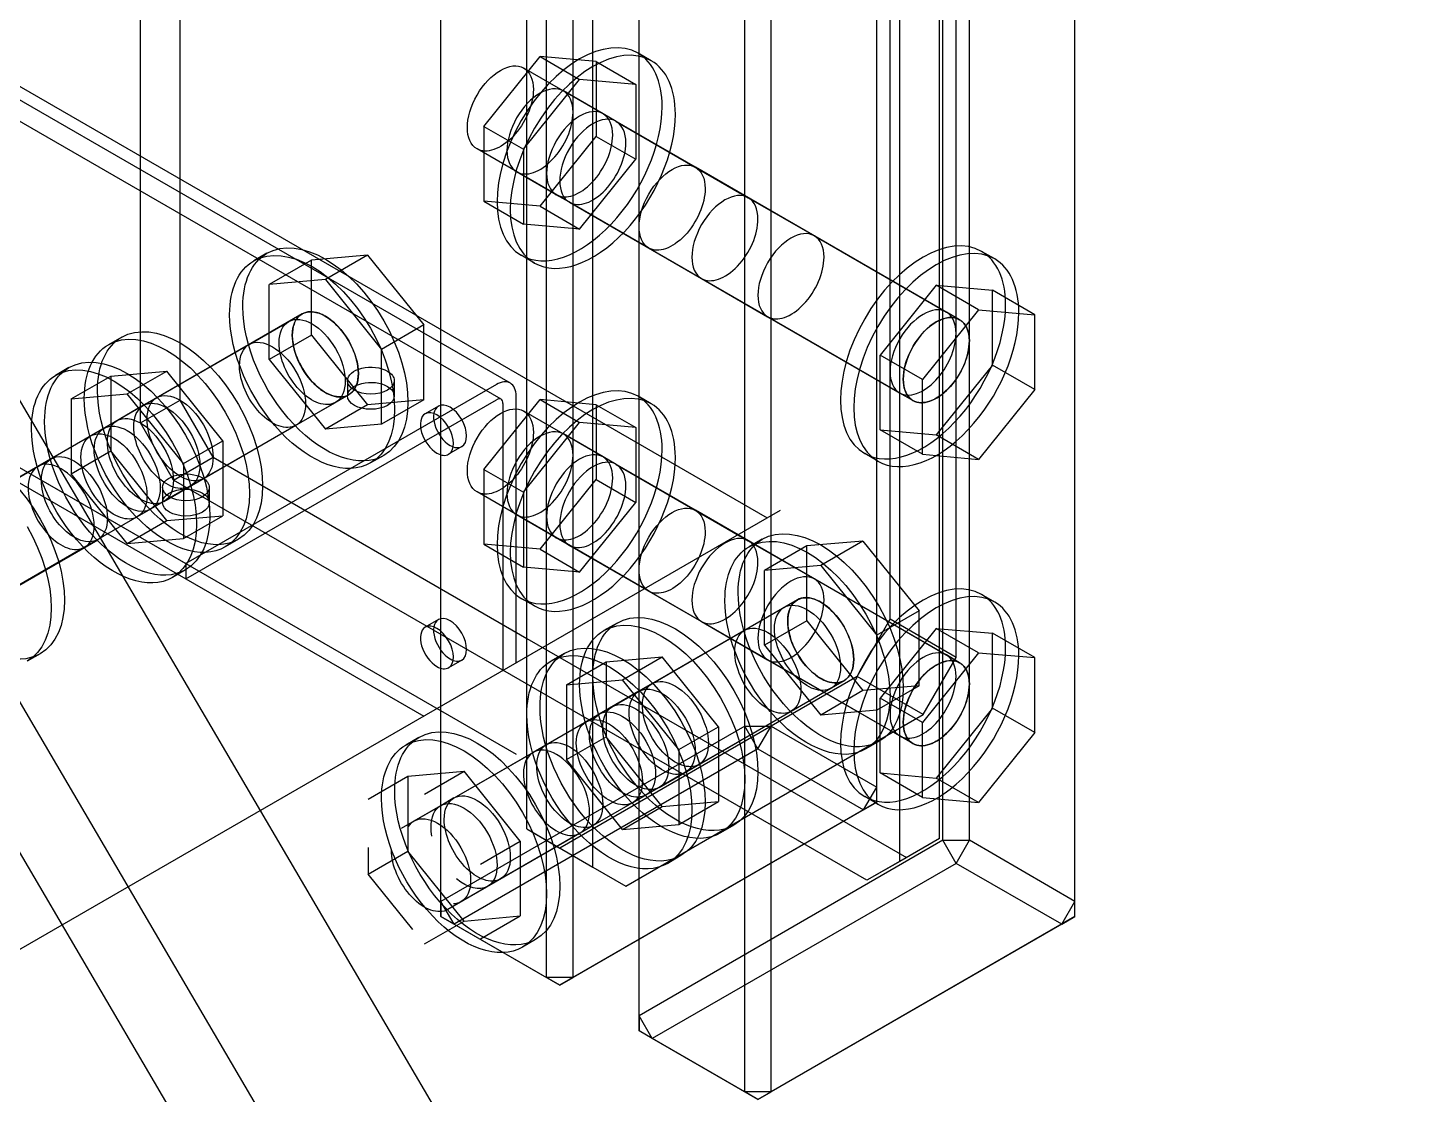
# Model space of a CAD drawing. Extents: x 0 to 316, y 0 to 723.
# Drawn here: x 108.41 to 137.97, y 349.43 to 372.28 of the extents above; entities that cross this region are included whole.
import ezdxf

# ---------------------------------------------------------------- set-up
doc = ezdxf.new("R2010")
doc.units = 0
doc.layers.get('0').update_dxf_attribs({"linetype": 'CONTINUOUS'})

msp = doc.modelspace()

# ---------------------------------------------------------------- linework, layer by layer
at = {"color": 253}
for p, q in [((123.764, 357.325), (123.764, 536.3)), ((124.331, 357.325), (124.331, 536.3)), ((126.594, 356.016), (126.594, 534.995)), ((126.594, 355.692), (126.594, 534.666)), ((128.007, 354.877), (128.007, 533.852)), ((128.574, 354.877), (128.574, 533.852)), ((117.26, 353.568), (117.26, 532.543)), ((130.836, 353.568), (130.836, 532.543)), ((121.502, 351.119), (121.502, 530.094)), ((126.876, 359.611), (126.876, 409.416)), ((120.088, 351.936), (120.088, 406.315)), ((119.523, 351.936), (119.523, 405.663)), ((128.29, 358.793), (128.29, 404.347)), ((117.26, 353.243), (117.26, 400.424)), ((121.502, 350.792), (121.502, 393.192)), ((111.674, 364.307), (111.674, 389.618)), ((110.824, 363.816), (110.824, 389.128)), ((123.764, 349.486), (123.764, 389.336)), ((124.331, 349.486), (124.331, 388.37)), ((119.098, 359.202), (119.098, 386.147)), ((120.512, 358.387), (120.512, 385.329)), ((92.2831, 380.238), (124.244, 361.784)), ((127.937, 354.916), (127.937, 380.227)), ((99.0713, 379.917), (297.841, 41.1028)), ((127.088, 354.425), (127.088, 379.737)), ((96.2424, 378.284), (295.013, 39.4698)), ((94.8284, 377.469), (293.599, 38.6539)), ((130.836, 353.243), (130.836, 377.282)), ((118.746, 364.67), (97.5335, 376.918)), ((118.546, 364.324), (97.3321, 376.573)), ((90.5852, 373.052), (111.799, 360.803)), ((90.5852, 372.724), (111.799, 360.475)), ((118.179, 370.17), (119.381, 371.666)), ((119.381, 371.666), (120.23, 371.175)), ((120.583, 371.556), (119.381, 371.666)), ((121.762, 371.574), (121.48, 371.736)), ((122.709, 369.295), (119.032, 371.419)), ((120.583, 371.556), (121.431, 371.066)), ((120.583, 371.556), (120.583, 369.955)), ((119.027, 369.679), (120.23, 371.175)), ((121.431, 371.066), (120.23, 371.175)), ((121.431, 371.066), (121.431, 369.464)), ((120.73, 370.438), (119.881, 370.928)), ((118.179, 370.17), (119.027, 369.679)), ((118.179, 370.17), (118.179, 368.565)), ((121.012, 370.276), (120.73, 370.438)), ((121.012, 370.276), (123.84, 368.642)), ((119.381, 368.459), (120.583, 369.955)), ((120.583, 369.955), (121.431, 369.464)), ((121.71, 367.563), (118.032, 369.686)), ((119.027, 369.679), (119.027, 368.078)), ((120.23, 367.968), (121.431, 369.464)), ((128.366, 366.028), (122.709, 369.295)), ((119.73, 368.706), (118.88, 369.196)), ((97.3737, 368.804), (116.891, 357.537)), ((97.6574, 368.967), (118.87, 356.722)), ((120.012, 368.543), (119.73, 368.706)), ((118.179, 368.565), (119.027, 368.078)), ((119.381, 368.459), (118.179, 368.565)), ((119.381, 368.459), (120.23, 367.968)), ((120.012, 368.543), (122.841, 366.91)), ((123.84, 368.642), (125.256, 367.824)), ((120.23, 367.968), (119.027, 368.078)), ((125.256, 367.824), (128.083, 366.19)), ((127.367, 364.296), (121.71, 367.563)), ((113.535, 367.45), (113.251, 367.288)), ((114.487, 367.305), (113.582, 366.78)), ((115.689, 367.411), (114.487, 367.305)), ((114.487, 365.7), (114.487, 367.305)), ((115.689, 367.411), (114.785, 366.889)), ((115.689, 367.411), (116.892, 365.915)), ((119.262, 367.242), (118.98, 367.407)), ((129.117, 367.33), (128.833, 367.492)), ((122.841, 366.91), (124.255, 366.092)), ((114.785, 366.889), (113.582, 366.78)), ((113.582, 365.178), (113.582, 366.78)), ((114.785, 366.889), (115.987, 365.393)), ((127.865, 366.765), (126.664, 365.27)), ((127.865, 366.765), (129.068, 366.66)), ((128.771, 366.243), (127.865, 366.765)), ((129.068, 365.054), (129.068, 366.66)), ((129.974, 366.134), (129.068, 366.66)), ((114.285, 366.152), (108.628, 362.885)), ((114.285, 366.152), (114.002, 365.989)), ((124.255, 366.092), (127.083, 364.458)), ((128.771, 366.243), (127.569, 364.748)), ((128.366, 366.028), (128.083, 366.19)), ((128.771, 366.243), (129.974, 366.134)), ((129.974, 364.532), (129.974, 366.134)), ((113.153, 365.499), (114.002, 365.989)), ((116.892, 365.915), (115.987, 365.393)), ((116.892, 364.314), (116.892, 365.915)), ((110.424, 365.654), (110.141, 365.492)), ((110.324, 363.866), (113.153, 365.499)), ((114.487, 365.7), (113.582, 365.178)), ((114.487, 365.7), (115.689, 364.204)), ((113.582, 365.178), (114.785, 363.682)), ((115.987, 363.788), (115.987, 365.393)), ((126.664, 363.668), (126.664, 365.27)), ((127.569, 364.748), (126.664, 365.27)), ((109.292, 365.002), (109.01, 364.836)), ((110.188, 364.822), (111.391, 364.927)), ((110.542, 364.437), (111.391, 364.927)), ((112.593, 363.432), (111.391, 364.927)), ((129.068, 365.054), (127.865, 363.559)), ((129.974, 364.532), (129.068, 365.054)), ((109.34, 364.331), (110.188, 364.822)), ((110.188, 364.822), (110.188, 363.216)), ((118.447, 364.642), (111.799, 360.803)), ((115.259, 364.723), (115.259, 364.395)), ((116.26, 364.723), (116.26, 364.395)), ((127.569, 363.146), (127.569, 364.748)), ((109.34, 364.331), (110.542, 364.437)), ((109.34, 364.331), (109.34, 362.73)), ((115.284, 364.419), (109.627, 361.153)), ((111.744, 362.945), (110.542, 364.437)), ((110.824, 363.816), (111.674, 364.307)), ((111.173, 364.356), (110.891, 364.194)), ((112.381, 363.082), (111.674, 364.307)), ((111.799, 360.475), (118.447, 364.314)), ((114.153, 363.767), (115.001, 364.257)), ((115.284, 364.419), (115.001, 364.257)), ((116.892, 364.314), (115.689, 364.204)), ((116.892, 364.314), (115.987, 363.788)), ((118.179, 362.821), (119.381, 364.317)), ((118.87, 358.68), (118.87, 364.395)), ((119.381, 364.317), (120.23, 363.827)), ((120.583, 364.208), (119.381, 364.317)), ((121.762, 364.225), (121.48, 364.388)), ((127.367, 364.296), (127.083, 364.458)), ((129.974, 364.532), (128.771, 363.037)), ((110.891, 364.194), (110.042, 363.7)), ((115.689, 364.204), (114.785, 363.682)), ((117.206, 364.176), (116.924, 364.014)), ((118.587, 364.232), (118.587, 358.517)), ((122.709, 361.946), (119.032, 364.07)), ((120.583, 364.208), (121.431, 363.721)), ((120.583, 364.208), (120.583, 362.606)), ((110.042, 363.7), (109.759, 363.538)), ((111.531, 362.592), (110.824, 363.816)), ((111.325, 362.133), (114.153, 363.767)), ((115.987, 363.788), (114.785, 363.682)), ((119.027, 362.331), (120.23, 363.827)), ((121.431, 363.721), (120.23, 363.827)), ((121.431, 363.721), (121.431, 362.116)), ((126.664, 363.668), (127.865, 363.559)), ((127.569, 363.146), (126.664, 363.668)), ((111.744, 362.945), (112.593, 363.432)), ((112.593, 363.432), (112.593, 361.83)), ((120.73, 363.089), (119.881, 363.58)), ((128.771, 363.037), (127.865, 363.559)), ((109.34, 362.73), (110.188, 363.216)), ((111.391, 361.724), (110.188, 363.216)), ((111.531, 362.592), (112.381, 363.082)), ((112.381, 363.082), (119.098, 359.202)), ((116.035, 363.121), (115.751, 362.959)), ((117.706, 363.312), (117.423, 363.146)), ((121.012, 362.927), (120.73, 363.089)), ((126.615, 362.998), (126.333, 363.16)), ((127.569, 363.146), (128.771, 363.037)), ((108.628, 362.885), (104.951, 360.761)), ((106.083, 361.414), (108.911, 363.047)), ((111.744, 362.945), (111.744, 361.34)), ((118.179, 362.821), (119.027, 362.331)), ((118.179, 362.821), (118.179, 361.22)), ((121.012, 362.927), (123.84, 361.294)), ((110.542, 361.234), (109.34, 362.73)), ((126.381, 354.02), (111.531, 362.592)), ((112.174, 362.624), (111.89, 362.462)), ((119.381, 361.11), (120.583, 362.606)), ((120.583, 362.606), (121.431, 362.116)), ((111.89, 362.462), (111.042, 361.968)), ((111.299, 362.437), (111.299, 362.109)), ((112.299, 362.437), (112.299, 362.109)), ((121.71, 360.214), (118.032, 362.338)), ((119.027, 362.331), (119.027, 360.729)), ((111.042, 361.968), (110.758, 361.805)), ((120.23, 360.62), (121.431, 362.116)), ((128.366, 358.68), (122.709, 361.946)), ((124.244, 361.784), (124.528, 361.946)), ((32.3205, 308.711), (124.244, 361.784)), ((110.542, 361.234), (111.391, 361.724)), ((111.391, 361.724), (112.593, 361.83)), ((111.744, 361.34), (112.593, 361.83)), ((119.73, 361.357), (118.88, 361.848)), ((107.082, 359.682), (109.911, 361.315)), ((110.542, 361.234), (111.744, 361.34)), ((112.923, 361.326), (112.641, 361.16)), ((120.012, 361.195), (119.73, 361.357)), ((123.84, 361.294), (125.256, 360.475)), ((124.141, 361.326), (123.858, 361.163)), ((109.627, 361.153), (105.95, 359.029)), ((118.179, 361.22), (119.027, 360.729)), ((119.381, 361.11), (118.179, 361.22)), ((119.381, 361.11), (120.23, 360.62)), ((120.012, 361.195), (122.841, 359.562)), ((125.094, 361.181), (124.189, 360.659)), ((126.296, 361.287), (125.094, 361.181)), ((125.094, 359.576), (125.094, 361.181)), ((126.296, 361.287), (125.392, 360.765)), ((126.296, 361.287), (127.499, 359.791)), ((111.799, 360.803), (111.799, 360.475)), ((120.23, 360.62), (119.027, 360.729)), ((125.392, 360.765), (124.189, 360.659)), ((125.392, 360.765), (126.594, 359.269)), ((111.792, 360.673), (111.51, 360.507)), ((124.189, 359.054), (124.189, 360.659)), ((125.256, 360.475), (128.083, 358.846)), ((127.367, 356.948), (121.71, 360.214)), ((129.117, 359.978), (128.833, 360.144)), ((119.262, 359.897), (118.98, 360.059)), ((124.891, 360.027), (119.235, 356.761)), ((123.76, 359.375), (124.608, 359.865)), ((124.891, 360.027), (124.608, 359.865)), ((117.206, 359.604), (116.924, 359.442)), ((121.03, 359.53), (120.746, 359.368)), ((122.841, 359.562), (124.255, 358.743)), ((125.094, 359.576), (124.189, 359.054)), ((125.094, 359.576), (126.296, 358.084)), ((126.169, 358.387), (126.876, 359.611)), ((127.499, 359.791), (126.594, 359.269)), ((128.29, 358.793), (126.876, 359.611)), ((127.499, 358.189), (127.499, 359.791)), ((120.931, 357.741), (123.76, 359.375)), ((126.594, 357.667), (126.594, 359.269)), ((127.865, 359.417), (126.664, 357.921)), ((127.865, 359.417), (129.068, 359.311)), ((128.771, 358.895), (127.865, 359.417)), ((129.068, 357.706), (129.068, 359.311)), ((129.974, 358.789), (129.068, 359.311)), ((119.098, 359.202), (120.512, 358.387)), ((119.098, 355.12), (119.098, 359.202)), ((124.189, 359.054), (125.392, 357.558)), ((108.68, 358.874), (108.398, 358.712)), ((117.706, 358.736), (117.423, 358.574)), ((119.899, 358.877), (119.615, 358.715)), ((119.946, 358.207), (120.795, 358.697)), ((120.795, 358.697), (121.996, 358.807)), ((120.795, 358.697), (120.795, 357.096)), ((121.149, 358.316), (121.996, 358.807)), ((123.2, 357.307), (121.996, 358.807)), ((124.255, 358.743), (127.083, 357.113)), ((128.771, 358.895), (127.569, 357.399)), ((127.583, 357.569), (128.29, 358.793)), ((128.366, 358.68), (128.083, 358.846)), ((128.771, 358.895), (129.974, 358.789)), ((129.974, 357.184), (129.974, 358.789)), ((126.169, 358.387), (119.805, 354.711)), ((120.512, 358.387), (127.23, 354.506)), ((120.512, 354.302), (120.512, 358.387)), ((127.583, 357.569), (126.169, 358.387)), ((119.946, 358.207), (121.149, 358.316)), ((119.946, 358.207), (119.946, 356.605)), ((125.891, 358.295), (120.234, 355.029)), ((121.497, 358.069), (120.649, 357.579)), ((122.35, 356.821), (121.149, 358.316)), ((121.78, 358.232), (121.497, 358.069)), ((124.759, 357.643), (125.608, 358.133)), ((126.296, 358.084), (125.392, 357.558)), ((125.891, 358.295), (125.608, 358.133)), ((127.499, 358.189), (126.296, 358.084)), ((127.499, 358.189), (126.594, 357.667)), ((126.664, 356.32), (126.664, 357.921)), ((127.569, 357.399), (126.664, 357.921)), ((120.649, 357.579), (120.366, 357.413)), ((121.219, 353.896), (127.583, 357.569)), ((121.932, 356.009), (124.759, 357.643)), ((126.594, 357.667), (125.392, 357.558)), ((129.068, 357.706), (127.865, 356.21)), ((129.974, 357.184), (129.068, 357.706)), ((123.764, 357.325), (117.26, 353.568)), ((122.35, 356.821), (123.2, 357.307)), ((123.2, 357.307), (123.2, 355.706)), ((123.764, 357.325), (124.331, 357.325)), ((124.048, 356.835), (123.764, 357.325)), ((124.048, 356.835), (124.331, 357.325)), ((124.331, 357.325), (126.594, 356.016)), ((127.569, 355.794), (127.569, 357.399)), ((129.974, 357.184), (128.771, 355.688)), ((116.787, 357.082), (116.505, 356.916)), ((116.688, 355.293), (119.517, 356.923)), ((119.946, 356.605), (120.795, 357.096)), ((121.996, 355.6), (120.795, 357.096)), ((126.642, 356.997), (126.358, 356.835)), ((127.367, 356.948), (127.083, 357.113)), ((119.235, 356.761), (116.406, 355.127)), ((124.048, 356.835), (117.542, 353.078)), ((121.149, 355.11), (119.946, 356.605)), ((122.35, 356.821), (122.35, 355.215)), ((124.048, 356.835), (126.311, 355.529)), ((116.552, 356.249), (117.755, 356.355)), ((116.906, 355.865), (117.755, 356.355)), ((118.956, 354.859), (117.755, 356.355)), ((122.496, 356.337), (121.649, 355.847)), ((122.78, 356.5), (122.496, 356.337)), ((126.664, 356.32), (127.865, 356.21)), ((127.569, 355.794), (126.664, 356.32)), ((115.704, 355.759), (116.552, 356.249)), ((116.552, 356.249), (116.552, 354.644)), ((126.311, 355.529), (126.594, 356.016)), ((126.594, 355.692), (126.594, 356.016)), ((128.771, 355.688), (127.865, 356.21)), ((117.537, 355.783), (117.255, 355.618)), ((126.594, 355.692), (120.088, 351.936)), ((121.649, 355.847), (121.365, 355.681)), ((121.996, 355.6), (123.2, 355.706)), ((122.35, 355.215), (123.2, 355.706)), ((126.311, 355.529), (126.594, 355.692)), ((126.615, 355.649), (126.333, 355.812)), ((127.569, 355.794), (128.771, 355.688)), ((117.255, 355.618), (116.406, 355.127)), ((126.311, 355.529), (119.805, 351.772)), ((121.149, 355.11), (121.996, 355.6)), ((117.688, 353.557), (120.518, 355.194)), ((119.098, 355.12), (120.512, 354.302)), ((119.098, 355.12), (119.805, 354.711)), ((121.149, 355.11), (122.35, 355.215)), ((123.53, 355.201), (123.248, 355.036)), ((120.234, 355.029), (117.406, 353.395)), ((118.108, 354.369), (118.956, 354.859)), ((118.956, 354.859), (118.956, 353.258)), ((128.007, 354.877), (121.502, 351.119)), ((127.937, 354.916), (127.088, 354.425)), ((127.937, 354.916), (127.23, 354.506)), ((128.007, 354.877), (128.574, 354.877)), ((128.29, 354.383), (128.007, 354.877)), ((128.29, 354.383), (128.574, 354.877)), ((130.836, 353.568), (128.574, 354.877)), ((115.704, 354.725), (115.704, 354.154)), ((115.704, 354.154), (116.552, 354.644)), ((117.755, 353.148), (116.552, 354.644)), ((119.805, 354.711), (121.219, 353.896)), ((122.399, 354.549), (122.116, 354.383)), ((127.23, 354.506), (126.381, 354.02)), ((120.512, 354.302), (121.219, 353.896)), ((128.29, 354.383), (121.786, 350.629)), ((127.088, 354.425), (126.381, 354.02)), ((130.552, 353.078), (128.29, 354.383)), ((116.659, 352.965), (115.704, 354.154)), ((118.538, 354.051), (118.255, 353.886)), ((118.255, 353.886), (117.406, 353.395)), ((117.542, 353.078), (117.26, 353.568)), ((117.26, 353.568), (117.26, 353.243)), ((130.552, 353.078), (130.836, 353.568)), ((130.836, 353.243), (130.836, 353.568)), ((116.906, 352.659), (117.755, 353.148)), ((117.542, 353.078), (117.26, 353.243)), ((117.26, 353.243), (119.523, 351.936)), ((117.542, 353.078), (119.805, 351.772)), ((117.755, 353.148), (118.956, 353.258)), ((118.108, 352.767), (118.956, 353.258)), ((130.552, 353.078), (124.048, 349.323)), ((130.836, 353.243), (124.331, 349.486)), ((130.552, 353.078), (130.836, 353.243)), ((119.287, 352.75), (119.005, 352.588)), ((119.805, 351.772), (119.523, 351.936)), ((120.088, 351.936), (119.523, 351.936)), ((119.805, 351.772), (120.088, 351.936)), ((121.786, 350.629), (121.502, 351.119)), ((121.502, 351.119), (121.502, 350.792)), ((123.764, 349.486), (121.502, 350.792)), ((121.786, 350.629), (121.502, 350.792)), ((124.048, 349.323), (121.786, 350.629)), ((124.331, 349.486), (123.764, 349.486)), ((124.048, 349.323), (123.764, 349.486)), ((124.048, 349.323), (124.331, 349.486))]:
    msp.add_line(p, q, dxfattribs=at)
for points in [[(121.48, 371.736), (120.789, 372.135), (119.67, 371.489), (118.98, 370.293)], [(121.762, 371.574), (121.072, 371.972), (119.953, 371.327), (119.262, 370.131)], [(121.996, 370.593), (121.996, 371.133), (121.81, 371.546), (121.48, 371.736)], [(118.032, 370.84), (118.309, 371.32), (118.757, 371.577), (119.032, 371.419)], [(119.032, 371.419), (119.164, 371.341), (119.239, 371.175), (119.239, 370.96)], [(122.28, 370.431), (122.28, 370.971), (122.094, 371.383), (121.762, 371.574)], [(119.881, 370.928), (119.604, 371.087), (119.158, 370.829), (118.88, 370.35)], [(118.032, 369.686), (117.756, 369.845), (117.756, 370.36), (118.032, 370.84)], [(119.239, 370.96), (119.239, 370.632), (119.067, 370.233), (118.804, 369.955)], [(120.088, 370.47), (120.088, 370.688), (120.013, 370.851), (119.881, 370.928)], [(119.651, 369.464), (119.916, 369.743), (120.088, 370.138), (120.088, 370.47)], [(120.73, 370.438), (120.453, 370.597), (120.005, 370.339), (119.73, 369.859)], [(120.73, 370.438), (120.453, 370.597), (120.005, 370.339), (119.73, 369.859)], [(120.906, 368.078), (121.567, 368.773), (121.996, 369.768), (121.996, 370.593)], [(118.98, 370.293), (118.29, 369.097), (118.29, 367.806), (118.98, 367.407)], [(118.88, 370.35), (118.605, 369.873), (118.605, 369.355), (118.88, 369.196)], [(121.012, 370.276), (120.735, 370.434), (120.288, 370.177), (120.012, 369.697)], [(121.012, 370.276), (120.735, 370.434), (120.288, 370.177), (120.012, 369.697)], [(120.937, 369.979), (120.937, 370.198), (120.862, 370.36), (120.73, 370.438)], [(120.937, 369.979), (120.937, 370.198), (120.862, 370.36), (120.73, 370.438)], [(121.219, 369.817), (121.219, 370.032), (121.145, 370.198), (121.012, 370.276)], [(121.219, 369.817), (121.219, 370.032), (121.145, 370.198), (121.012, 370.276)], [(121.189, 367.912), (121.849, 368.61), (122.28, 369.605), (122.28, 370.431)], [(118.804, 369.955), (118.539, 369.676), (118.234, 369.57), (118.032, 369.686)], [(119.262, 370.131), (118.572, 368.935), (118.572, 367.644), (119.262, 367.242)], [(120.5, 368.974), (120.764, 369.252), (120.937, 369.651), (120.937, 369.979)], [(120.5, 368.974), (120.764, 369.252), (120.937, 369.651), (120.937, 369.979)], [(119.73, 369.859), (119.452, 369.383), (119.452, 368.864), (119.73, 368.706)], [(119.73, 369.859), (119.452, 369.383), (119.452, 368.864), (119.73, 368.706)], [(120.012, 369.697), (119.736, 369.221), (119.736, 368.702), (120.012, 368.543)], [(120.012, 369.697), (119.736, 369.221), (119.736, 368.702), (120.012, 368.543)], [(120.782, 368.812), (121.047, 369.09), (121.219, 369.485), (121.219, 369.817)], [(120.782, 368.812), (121.047, 369.09), (121.219, 369.485), (121.219, 369.817)], [(118.88, 369.196), (119.083, 369.08), (119.388, 369.185), (119.651, 369.464)], [(121.71, 368.716), (121.985, 369.196), (122.433, 369.454), (122.709, 369.295)], [(122.709, 369.295), (122.843, 369.217), (122.917, 369.055), (122.917, 368.836)], [(119.73, 368.706), (119.932, 368.589), (120.235, 368.695), (120.5, 368.974)], [(119.73, 368.706), (119.932, 368.589), (120.235, 368.695), (120.5, 368.974)], [(120.012, 368.543), (120.215, 368.427), (120.519, 368.533), (120.782, 368.812)], [(120.012, 368.543), (120.215, 368.427), (120.519, 368.533), (120.782, 368.812)], [(121.71, 367.563), (121.433, 367.721), (121.433, 368.24), (121.71, 368.716)], [(122.917, 368.836), (122.917, 368.508), (122.745, 368.109), (122.48, 367.831)], [(123.84, 368.642), (123.565, 368.801), (123.117, 368.543), (122.841, 368.064)], [(123.84, 368.642), (123.565, 368.801), (123.117, 368.543), (122.841, 368.064)], [(124.048, 368.184), (124.048, 368.402), (123.972, 368.565), (123.84, 368.642)], [(124.048, 368.184), (124.048, 368.402), (123.972, 368.565), (123.84, 368.642)], [(123.612, 367.178), (123.876, 367.457), (124.048, 367.852), (124.048, 368.184)], [(123.612, 367.178), (123.876, 367.457), (124.048, 367.852), (124.048, 368.184)], [(113.535, 367.45), (114.226, 367.848), (115.345, 367.203), (116.035, 366.007)], [(118.98, 367.407), (119.484, 367.115), (120.245, 367.379), (120.906, 368.078)], [(119.262, 367.242), (119.768, 366.952), (120.527, 367.217), (121.189, 367.912)], [(122.48, 367.831), (122.216, 367.552), (121.911, 367.446), (121.71, 367.563)], [(122.841, 368.064), (122.564, 367.587), (122.564, 367.069), (122.841, 366.91)], [(122.841, 368.064), (122.564, 367.587), (122.564, 367.069), (122.841, 366.91)], [(125.256, 367.824), (124.979, 367.986), (124.531, 367.725), (124.255, 367.249)], [(125.256, 367.824), (124.979, 367.986), (124.531, 367.725), (124.255, 367.249)], [(125.462, 367.369), (125.462, 367.584), (125.388, 367.75), (125.256, 367.824)], [(125.462, 367.369), (125.462, 367.584), (125.388, 367.75), (125.256, 367.824)], [(128.833, 367.492), (128.142, 367.891), (127.023, 367.242), (126.333, 366.049)], [(113.251, 367.288), (113.942, 367.686), (115.061, 367.041), (115.751, 365.845)], [(129.117, 367.33), (128.426, 367.729), (127.306, 367.079), (126.615, 365.883)], [(112.735, 366.141), (112.735, 366.684), (112.921, 367.097), (113.251, 367.288)], [(113.017, 366.307), (113.017, 366.847), (113.203, 367.259), (113.535, 367.45)], [(124.255, 367.249), (123.978, 366.769), (123.978, 366.254), (124.255, 366.092)], [(124.255, 367.249), (123.978, 366.769), (123.978, 366.254), (124.255, 366.092)], [(125.025, 366.36), (125.29, 366.638), (125.462, 367.037), (125.462, 367.369)], [(125.025, 366.36), (125.29, 366.638), (125.462, 367.037), (125.462, 367.369)], [(129.351, 366.346), (129.351, 366.889), (129.165, 367.298), (128.833, 367.492)], [(129.633, 366.183), (129.633, 366.727), (129.448, 367.136), (129.117, 367.33)], [(122.841, 366.91), (123.042, 366.794), (123.347, 366.899), (123.612, 367.178)], [(122.841, 366.91), (123.042, 366.794), (123.347, 366.899), (123.612, 367.178)], [(124.255, 366.092), (124.458, 365.975), (124.761, 366.081), (125.025, 366.36)], [(124.255, 366.092), (124.458, 365.975), (124.761, 366.081), (125.025, 366.36)], [(128.083, 366.19), (127.808, 366.353), (127.36, 366.092), (127.083, 365.615)], [(128.083, 366.19), (127.808, 366.353), (127.36, 366.092), (127.083, 365.615)], [(128.259, 363.83), (128.919, 364.529), (129.351, 365.52), (129.351, 366.346)], [(110.424, 365.654), (111.114, 366.053), (112.233, 365.407), (112.923, 364.211)], [(113.824, 363.626), (113.164, 364.324), (112.735, 365.316), (112.735, 366.141)], [(114.108, 363.788), (113.447, 364.486), (113.017, 365.481), (113.017, 366.307)], [(114.002, 365.989), (114.278, 366.148), (114.726, 365.887), (115.001, 365.411)], [(114.002, 365.989), (114.278, 366.148), (114.726, 365.887), (115.001, 365.411)], [(114.077, 365.693), (114.077, 365.912), (114.153, 366.074), (114.285, 366.152)], [(114.252, 366.13), (114.191, 366.085), (114.146, 366.021), (114.115, 365.936)], [(114.285, 366.152), (114.272, 366.145), (114.262, 366.137), (114.252, 366.13)], [(114.285, 366.152), (114.56, 366.31), (115.008, 366.053), (115.284, 365.573)], [(114.649, 366.166), (114.511, 366.215), (114.384, 366.208), (114.285, 366.152)], [(114.92, 366.007), (114.831, 366.081), (114.738, 366.134), (114.649, 366.166)], [(126.333, 366.049), (125.643, 364.853), (125.643, 363.559), (126.333, 363.16)], [(128.366, 366.028), (128.09, 366.19), (127.642, 365.929), (127.367, 365.453)], [(127.73, 365.887), (127.82, 365.958), (127.912, 366.01), (128.002, 366.042)], [(128.002, 366.042), (128.139, 366.092), (128.266, 366.088), (128.366, 366.028)], [(128.29, 365.735), (128.29, 365.95), (128.215, 366.116), (128.083, 366.19)], [(128.29, 365.735), (128.29, 365.95), (128.215, 366.116), (128.083, 366.19)], [(128.574, 365.573), (128.574, 365.788), (128.499, 365.95), (128.366, 366.028)], [(128.366, 366.028), (128.378, 366.021), (128.389, 366.014), (128.399, 366.007)], [(128.542, 363.668), (129.203, 364.363), (129.633, 365.358), (129.633, 366.183)], [(110.141, 365.492), (110.831, 365.891), (111.95, 365.245), (112.641, 364.049)], [(113.794, 365.531), (113.794, 365.746), (113.869, 365.912), (114.002, 365.989)], [(113.794, 365.531), (113.794, 365.746), (113.869, 365.912), (114.002, 365.989)], [(114.115, 365.936), (114.09, 365.866), (114.077, 365.785), (114.077, 365.693)], [(115.318, 365.513), (115.215, 365.711), (115.074, 365.883), (114.92, 366.007)], [(115.751, 365.845), (116.441, 364.649), (116.441, 363.354), (115.751, 362.959)], [(116.035, 366.007), (116.725, 364.811), (116.725, 363.52), (116.035, 363.121)], [(126.615, 365.883), (125.925, 364.688), (125.925, 363.396), (126.615, 362.998)], [(127.332, 365.39), (127.435, 365.587), (127.576, 365.76), (127.73, 365.887)], [(127.854, 364.73), (128.118, 365.005), (128.29, 365.404), (128.29, 365.735)], [(127.854, 364.73), (128.118, 365.005), (128.29, 365.404), (128.29, 365.735)], [(128.399, 366.007), (128.459, 365.961), (128.505, 365.898), (128.535, 365.813)], [(128.535, 365.813), (128.56, 365.742), (128.574, 365.661), (128.574, 365.573)], [(109.623, 364.345), (109.623, 364.889), (109.809, 365.298), (110.141, 365.492)], [(109.905, 364.508), (109.905, 365.051), (110.091, 365.464), (110.424, 365.654)], [(112.947, 365.04), (112.947, 365.259), (113.021, 365.421), (113.153, 365.499)], [(112.947, 365.04), (112.947, 365.259), (113.021, 365.421), (113.153, 365.499)], [(113.153, 365.499), (113.429, 365.658), (113.877, 365.4), (114.153, 364.92)], [(113.153, 365.499), (113.429, 365.658), (113.877, 365.4), (114.153, 364.92)], [(114.231, 364.525), (113.967, 364.804), (113.794, 365.199), (113.794, 365.531)], [(114.231, 364.525), (113.967, 364.804), (113.794, 365.199), (113.794, 365.531)], [(114.513, 364.688), (114.25, 364.966), (114.077, 365.365), (114.077, 365.693)], [(114.077, 365.693), (114.077, 365.605), (114.09, 365.506), (114.115, 365.407)], [(115.284, 365.573), (115.561, 365.097), (115.561, 364.578), (115.284, 364.419)], [(115.454, 365.164), (115.423, 365.28), (115.378, 365.4), (115.318, 365.513)], [(127.083, 365.615), (126.807, 365.136), (126.807, 364.621), (127.083, 364.458)], [(127.083, 365.615), (126.807, 365.136), (126.807, 364.621), (127.083, 364.458)], [(127.367, 365.453), (127.09, 364.973), (127.09, 364.458), (127.367, 364.296)], [(128.137, 364.564), (128.402, 364.843), (128.574, 365.241), (128.574, 365.573)], [(128.574, 365.573), (128.574, 365.481), (128.56, 365.383), (128.535, 365.284)], [(109.01, 364.836), (109.7, 365.238), (110.819, 364.589), (111.51, 363.393)], [(109.292, 365.002), (109.983, 365.4), (111.102, 364.755), (111.792, 363.555)], [(114.115, 365.407), (114.146, 365.287), (114.191, 365.171), (114.252, 365.058)], [(115.001, 365.411), (115.278, 364.931), (115.278, 364.416), (115.001, 364.257)], [(115.001, 365.411), (115.278, 364.931), (115.278, 364.416), (115.001, 364.257)], [(115.454, 364.635), (115.504, 364.776), (115.504, 364.963), (115.454, 365.164)], [(127.197, 365.044), (127.228, 365.157), (127.273, 365.277), (127.332, 365.39)], [(128.535, 365.284), (128.505, 365.167), (128.459, 365.047), (128.399, 364.934)], [(108.492, 363.693), (108.492, 364.236), (108.678, 364.645), (109.01, 364.836)], [(108.774, 363.855), (108.774, 364.398), (108.96, 364.811), (109.292, 365.002)], [(113.382, 364.035), (113.117, 364.314), (112.947, 364.709), (112.947, 365.04)], [(113.382, 364.035), (113.117, 364.314), (112.947, 364.709), (112.947, 365.04)], [(114.153, 364.92), (114.429, 364.444), (114.429, 363.926), (114.153, 363.767)], [(114.153, 364.92), (114.429, 364.444), (114.429, 363.926), (114.153, 363.767)], [(114.252, 365.058), (114.355, 364.86), (114.494, 364.684), (114.649, 364.561)], [(115.259, 364.723), (115.259, 364.839), (115.381, 364.945), (115.568, 364.991)], [(115.568, 364.991), (115.755, 365.033), (115.97, 365.009), (116.112, 364.927)], [(116.112, 364.927), (116.206, 364.875), (116.26, 364.8), (116.26, 364.723)], [(127.197, 364.511), (127.146, 364.652), (127.146, 364.843), (127.197, 365.044)], [(128.399, 364.934), (128.295, 364.737), (128.156, 364.564), (128.002, 364.441)], [(115.284, 364.419), (115.083, 364.303), (114.778, 364.409), (114.513, 364.688)], [(114.649, 364.561), (114.738, 364.49), (114.831, 364.437), (114.92, 364.405)], [(115.759, 364.434), (115.483, 364.434), (115.259, 364.564), (115.259, 364.723)], [(115.259, 364.395), (115.259, 364.515), (115.381, 364.617), (115.568, 364.663)], [(115.318, 364.441), (115.378, 364.486), (115.423, 364.554), (115.454, 364.635)], [(115.568, 364.663), (115.755, 364.709), (115.97, 364.684), (116.112, 364.599)], [(116.26, 364.723), (116.26, 364.564), (116.035, 364.434), (115.759, 364.434)], [(116.112, 364.599), (116.206, 364.546), (116.26, 364.472), (116.26, 364.395)], [(118.746, 364.67), (118.667, 364.716), (118.558, 364.705), (118.447, 364.642)], [(118.87, 364.395), (118.87, 364.525), (118.825, 364.624), (118.746, 364.67)], [(121.48, 364.388), (120.789, 364.786), (119.67, 364.141), (118.98, 362.945)], [(121.762, 364.225), (121.072, 364.624), (119.953, 363.978), (119.262, 362.783)], [(127.083, 364.458), (127.285, 364.345), (127.59, 364.448), (127.854, 364.73)], [(127.083, 364.458), (127.285, 364.345), (127.59, 364.448), (127.854, 364.73)], [(127.367, 364.296), (127.568, 364.18), (127.872, 364.285), (128.137, 364.564)], [(110.714, 361.83), (110.053, 362.529), (109.623, 363.52), (109.623, 364.345)], [(110.997, 361.996), (110.337, 362.691), (109.905, 363.682), (109.905, 364.508)], [(110.891, 364.194), (111.166, 364.349), (111.614, 364.091), (111.89, 363.615)], [(110.891, 364.194), (111.166, 364.349), (111.614, 364.091), (111.89, 363.615)], [(110.967, 363.897), (110.967, 364.113), (111.041, 364.278), (111.173, 364.356)], [(111.173, 364.356), (111.449, 364.515), (111.897, 364.257), (112.174, 363.777)], [(115.001, 364.257), (114.799, 364.141), (114.496, 364.243), (114.231, 364.525)], [(115.001, 364.257), (114.799, 364.141), (114.496, 364.243), (114.231, 364.525)], [(114.92, 364.405), (115.058, 364.356), (115.185, 364.363), (115.284, 364.419)], [(115.759, 364.109), (115.483, 364.109), (115.259, 364.236), (115.259, 364.395)], [(115.284, 364.419), (115.296, 364.427), (115.307, 364.434), (115.318, 364.441)], [(116.26, 364.395), (116.26, 364.236), (116.035, 364.109), (115.759, 364.109)], [(117.706, 363.887), (117.569, 364.127), (117.344, 364.257), (117.206, 364.176)], [(118.546, 364.324), (118.52, 364.338), (118.484, 364.335), (118.447, 364.314)], [(118.587, 364.232), (118.587, 364.275), (118.572, 364.31), (118.546, 364.324)], [(121.996, 363.245), (121.996, 363.784), (121.81, 364.197), (121.48, 364.388)], [(127.332, 364.317), (127.273, 364.363), (127.228, 364.43), (127.197, 364.511)], [(127.367, 364.296), (127.354, 364.303), (127.343, 364.31), (127.332, 364.317)], [(127.73, 364.282), (127.593, 364.236), (127.466, 364.24), (127.367, 364.296)], [(128.002, 364.441), (127.912, 364.37), (127.82, 364.314), (127.73, 364.282)], [(110.324, 363.866), (110.601, 364.024), (111.049, 363.767), (111.325, 363.287)], [(110.683, 363.735), (110.683, 363.95), (110.758, 364.116), (110.891, 364.194)], [(110.683, 363.735), (110.683, 363.95), (110.758, 364.116), (110.891, 364.194)], [(112.641, 364.049), (113.331, 362.85), (113.331, 361.558), (112.641, 361.16)], [(112.923, 364.211), (113.614, 363.015), (113.614, 361.724), (112.923, 361.326)], [(114.153, 363.767), (113.951, 363.65), (113.647, 363.756), (113.382, 364.035)], [(114.153, 363.767), (113.951, 363.65), (113.647, 363.756), (113.382, 364.035)], [(116.924, 364.014), (116.822, 363.954), (116.792, 363.795), (116.847, 363.612)], [(117.423, 363.724), (117.285, 363.964), (117.062, 364.091), (116.924, 364.014)], [(117.206, 364.176), (117.104, 364.116), (117.075, 363.961), (117.129, 363.774)], [(118.032, 363.492), (118.309, 363.971), (118.757, 364.229), (119.032, 364.07)], [(119.032, 364.07), (119.164, 363.993), (119.239, 363.827), (119.239, 363.612)], [(122.28, 363.082), (122.28, 363.622), (122.094, 364.035), (121.762, 364.225)], [(109.583, 361.177), (108.922, 361.876), (108.492, 362.867), (108.492, 363.693)], [(109.866, 361.34), (109.206, 362.038), (108.774, 363.03), (108.774, 363.855)], [(109.759, 363.538), (110.035, 363.696), (110.483, 363.439), (110.758, 362.962)], [(109.835, 363.245), (109.835, 363.46), (109.91, 363.626), (110.042, 363.7)], [(109.835, 363.245), (109.835, 363.46), (109.91, 363.626), (110.042, 363.7)], [(110.042, 363.7), (110.317, 363.862), (110.765, 363.601), (111.042, 363.125)], [(110.042, 363.7), (110.317, 363.862), (110.765, 363.601), (111.042, 363.125)], [(110.118, 363.407), (110.118, 363.626), (110.192, 363.788), (110.324, 363.866)], [(111.119, 362.726), (110.856, 363.008), (110.683, 363.403), (110.683, 363.735)], [(111.119, 362.726), (110.856, 363.008), (110.683, 363.403), (110.683, 363.735)], [(111.403, 362.892), (111.139, 363.171), (110.967, 363.566), (110.967, 363.897)], [(112.174, 363.777), (112.449, 363.298), (112.449, 362.783), (112.174, 362.624)], [(116.035, 363.121), (115.529, 362.828), (114.768, 363.093), (114.108, 363.788)], [(117.129, 363.774), (117.184, 363.59), (117.312, 363.418), (117.456, 363.336)], [(117.423, 363.146), (117.562, 363.227), (117.562, 363.485), (117.423, 363.724)], [(117.706, 363.312), (117.844, 363.389), (117.844, 363.647), (117.706, 363.887)], [(119.881, 363.58), (119.604, 363.739), (119.158, 363.481), (118.88, 363.001)], [(126.333, 363.16), (126.839, 362.871), (127.599, 363.135), (128.259, 363.83)], [(126.615, 362.998), (127.121, 362.705), (127.882, 362.97), (128.542, 363.668)], [(106.18, 363.202), (106.871, 363.605), (107.99, 362.959), (108.68, 361.759)], [(109.551, 363.082), (109.551, 363.298), (109.627, 363.463), (109.759, 363.538)], [(110.555, 362.402), (110.29, 362.68), (110.118, 363.079), (110.118, 363.407)], [(111.51, 363.393), (112.2, 362.197), (112.2, 360.906), (111.51, 360.507)], [(111.792, 363.555), (112.482, 362.363), (112.482, 361.068), (111.792, 360.673)], [(111.89, 363.615), (112.167, 363.135), (112.167, 362.617), (111.89, 362.462)], [(111.89, 363.615), (112.167, 363.135), (112.167, 362.617), (111.89, 362.462)], [(115.751, 362.959), (115.247, 362.666), (114.486, 362.931), (113.824, 363.626)], [(116.847, 363.612), (116.902, 363.428), (117.03, 363.255), (117.173, 363.171)], [(118.032, 362.338), (117.756, 362.497), (117.756, 363.015), (118.032, 363.492)], [(119.239, 363.612), (119.239, 363.28), (119.067, 362.885), (118.804, 362.606)], [(120.088, 363.121), (120.088, 363.336), (120.013, 363.502), (119.881, 363.58)], [(108.911, 363.047), (109.186, 363.209), (109.634, 362.948), (109.911, 362.472)], [(109.988, 362.073), (109.725, 362.352), (109.551, 362.751), (109.551, 363.082)], [(110.272, 362.239), (110.007, 362.518), (109.835, 362.913), (109.835, 363.245)], [(110.272, 362.239), (110.007, 362.518), (109.835, 362.913), (109.835, 363.245)], [(111.042, 363.125), (111.318, 362.645), (111.318, 362.13), (111.042, 361.968)], [(111.042, 363.125), (111.318, 362.645), (111.318, 362.13), (111.042, 361.968)], [(111.325, 363.287), (111.601, 362.811), (111.601, 362.292), (111.325, 362.133)], [(117.173, 363.171), (117.267, 363.118), (117.356, 363.107), (117.423, 363.146)], [(117.456, 363.336), (117.549, 363.28), (117.64, 363.273), (117.706, 363.312)], [(119.651, 362.116), (119.916, 362.395), (120.088, 362.793), (120.088, 363.121)], [(120.73, 363.089), (120.453, 363.248), (120.005, 362.991), (119.73, 362.511)], [(120.73, 363.089), (120.453, 363.248), (120.005, 362.991), (119.73, 362.511)], [(121.012, 362.927), (120.735, 363.086), (120.288, 362.825), (120.012, 362.349)], [(121.012, 362.927), (120.735, 363.086), (120.288, 362.825), (120.012, 362.349)], [(120.937, 362.631), (120.937, 362.85), (120.862, 363.012), (120.73, 363.089)], [(120.937, 362.631), (120.937, 362.85), (120.862, 363.012), (120.73, 363.089)], [(120.906, 360.729), (121.567, 361.424), (121.996, 362.419), (121.996, 363.245)], [(121.189, 360.564), (121.849, 361.262), (122.28, 362.253), (122.28, 363.082)], [(108.628, 362.885), (108.496, 362.807), (108.421, 362.645), (108.421, 362.43)], [(109.627, 362.31), (109.352, 362.786), (108.904, 363.044), (108.628, 362.885)], [(108.704, 362.592), (108.704, 362.807), (108.778, 362.973), (108.911, 363.047)], [(110.758, 362.962), (111.035, 362.483), (111.035, 361.964), (110.758, 361.805)], [(112.174, 362.624), (111.971, 362.507), (111.667, 362.613), (111.403, 362.892)], [(118.98, 362.945), (118.29, 361.749), (118.29, 360.458), (118.98, 360.059)], [(119.262, 362.783), (118.572, 361.587), (118.572, 360.292), (119.262, 359.897)], [(118.88, 363.001), (118.605, 362.525), (118.605, 362.006), (118.88, 361.848)], [(121.219, 362.469), (121.219, 362.684), (121.145, 362.85), (121.012, 362.927)], [(121.219, 362.469), (121.219, 362.684), (121.145, 362.85), (121.012, 362.927)], [(109.139, 361.583), (108.876, 361.862), (108.704, 362.26), (108.704, 362.592)], [(109.911, 362.472), (110.187, 361.992), (110.187, 361.477), (109.911, 361.315)], [(111.89, 362.462), (111.689, 362.342), (111.384, 362.447), (111.119, 362.726)], [(111.89, 362.462), (111.689, 362.342), (111.384, 362.447), (111.119, 362.726)], [(111.299, 362.437), (111.299, 362.553), (111.421, 362.659), (111.607, 362.701)], [(111.607, 362.701), (111.795, 362.747), (112.01, 362.723), (112.153, 362.641)], [(112.153, 362.641), (112.247, 362.585), (112.299, 362.514), (112.299, 362.437)], [(118.804, 362.606), (118.539, 362.327), (118.234, 362.222), (118.032, 362.338)], [(119.73, 362.511), (119.452, 362.035), (119.452, 361.516), (119.73, 361.357)], [(119.73, 362.511), (119.452, 362.035), (119.452, 361.516), (119.73, 361.357)], [(120.5, 361.625), (120.764, 361.904), (120.937, 362.303), (120.937, 362.631)], [(120.5, 361.625), (120.764, 361.904), (120.937, 362.303), (120.937, 362.631)], [(108.421, 362.43), (108.421, 362.098), (108.593, 361.7), (108.857, 361.421)], [(109.627, 361.153), (109.904, 361.311), (109.904, 361.83), (109.627, 362.31)], [(111.042, 361.968), (110.84, 361.855), (110.535, 361.957), (110.272, 362.239)], [(111.042, 361.968), (110.84, 361.855), (110.535, 361.957), (110.272, 362.239)], [(111.325, 362.133), (111.122, 362.017), (110.819, 362.123), (110.555, 362.402)], [(111.799, 362.148), (111.523, 362.148), (111.299, 362.278), (111.299, 362.437)], [(111.299, 362.109), (111.299, 362.229), (111.421, 362.331), (111.607, 362.377)], [(111.607, 362.377), (111.795, 362.423), (112.01, 362.398), (112.153, 362.313)], [(112.299, 362.437), (112.299, 362.278), (112.076, 362.148), (111.799, 362.148)], [(112.153, 362.313), (112.247, 362.26), (112.299, 362.186), (112.299, 362.109)], [(120.012, 362.349), (119.736, 361.869), (119.736, 361.354), (120.012, 361.195)], [(120.012, 362.349), (119.736, 361.869), (119.736, 361.354), (120.012, 361.195)], [(120.782, 361.463), (121.047, 361.742), (121.219, 362.137), (121.219, 362.469)], [(120.782, 361.463), (121.047, 361.742), (121.219, 362.137), (121.219, 362.469)], [(110.758, 361.805), (110.557, 361.689), (110.253, 361.795), (109.988, 362.073)], [(112.923, 361.326), (112.418, 361.033), (111.657, 361.297), (110.997, 361.996)], [(111.799, 361.823), (111.523, 361.823), (111.299, 361.95), (111.299, 362.109)], [(112.299, 362.109), (112.299, 361.95), (112.076, 361.823), (111.799, 361.823)], [(118.88, 361.848), (119.083, 361.731), (119.388, 361.837), (119.651, 362.116)], [(121.71, 361.368), (121.985, 361.848), (122.433, 362.105), (122.709, 361.946)], [(122.709, 361.946), (122.843, 361.869), (122.917, 361.703), (122.917, 361.488)], [(108.398, 361.597), (109.088, 360.401), (109.088, 359.11), (108.398, 358.712)], [(108.68, 361.759), (109.371, 360.564), (109.371, 359.272), (108.68, 358.874)], [(112.641, 361.16), (112.135, 360.867), (111.374, 361.132), (110.714, 361.83)], [(119.73, 361.357), (119.932, 361.241), (120.235, 361.347), (120.5, 361.625)], [(119.73, 361.357), (119.932, 361.241), (120.235, 361.347), (120.5, 361.625)], [(124.141, 361.326), (124.831, 361.724), (125.951, 361.079), (126.642, 359.883)], [(108.857, 361.421), (109.121, 361.142), (109.426, 361.036), (109.627, 361.153)], [(109.911, 361.315), (109.708, 361.202), (109.404, 361.304), (109.139, 361.583)], [(111.792, 360.673), (111.286, 360.38), (110.526, 360.645), (109.866, 361.34)], [(120.012, 361.195), (120.215, 361.079), (120.519, 361.181), (120.782, 361.463)], [(120.012, 361.195), (120.215, 361.079), (120.519, 361.181), (120.782, 361.463)], [(121.71, 360.214), (121.433, 360.373), (121.433, 360.892), (121.71, 361.368)], [(122.917, 361.488), (122.917, 361.156), (122.745, 360.761), (122.48, 360.482)], [(123.84, 361.294), (123.565, 361.453), (123.117, 361.195), (122.841, 360.715)], [(123.84, 361.294), (123.565, 361.453), (123.117, 361.195), (122.841, 360.715)], [(123.624, 360.183), (123.624, 360.722), (123.81, 361.135), (124.141, 361.326)], [(124.048, 360.835), (124.048, 361.05), (123.972, 361.216), (123.84, 361.294)], [(124.048, 360.835), (124.048, 361.05), (123.972, 361.216), (123.84, 361.294)], [(123.858, 361.163), (124.549, 361.562), (125.668, 360.916), (126.358, 359.72)], [(111.51, 360.507), (111.004, 360.214), (110.243, 360.479), (109.583, 361.177)], [(123.34, 360.02), (123.34, 360.56), (123.527, 360.973), (123.858, 361.163)], [(118.98, 360.059), (119.484, 359.766), (120.245, 360.031), (120.906, 360.729)], [(122.841, 360.715), (122.564, 360.236), (122.564, 359.72), (122.841, 359.562)], [(122.841, 360.715), (122.564, 360.236), (122.564, 359.72), (122.841, 359.562)], [(123.612, 359.83), (123.876, 360.109), (124.048, 360.504), (124.048, 360.835)], [(123.612, 359.83), (123.876, 360.109), (124.048, 360.504), (124.048, 360.835)], [(119.262, 359.897), (119.768, 359.604), (120.527, 359.869), (121.189, 360.564)], [(122.48, 360.482), (122.216, 360.204), (121.911, 360.098), (121.71, 360.214)], [(125.256, 360.475), (124.979, 360.634), (124.531, 360.377), (124.255, 359.9)], [(125.256, 360.475), (124.979, 360.634), (124.531, 360.377), (124.255, 359.9)], [(125.462, 360.02), (125.462, 360.236), (125.388, 360.401), (125.256, 360.475)], [(125.462, 360.02), (125.462, 360.236), (125.388, 360.401), (125.256, 360.475)], [(128.833, 360.144), (128.142, 360.542), (127.023, 359.897), (126.333, 358.701)], [(124.715, 357.667), (124.054, 358.362), (123.624, 359.357), (123.624, 360.183)], [(124.891, 360.027), (125.167, 360.186), (125.615, 359.929), (125.891, 359.449)], [(129.117, 359.978), (128.426, 360.377), (127.306, 359.731), (126.615, 358.535)], [(129.351, 358.997), (129.351, 359.541), (129.165, 359.953), (128.833, 360.144)], [(121.03, 359.53), (121.721, 359.929), (122.84, 359.283), (123.53, 358.087)], [(122.841, 359.562), (123.042, 359.445), (123.347, 359.551), (123.612, 359.83)], [(122.841, 359.562), (123.042, 359.445), (123.347, 359.551), (123.612, 359.83)], [(124.431, 357.501), (123.771, 358.2), (123.34, 359.191), (123.34, 360.02)], [(124.255, 359.9), (123.978, 359.421), (123.978, 358.906), (124.255, 358.743)], [(124.255, 359.9), (123.978, 359.421), (123.978, 358.906), (124.255, 358.743)], [(124.401, 359.406), (124.401, 359.622), (124.476, 359.787), (124.608, 359.865)], [(124.401, 359.406), (124.401, 359.622), (124.476, 359.787), (124.608, 359.865)], [(124.608, 359.865), (124.885, 360.024), (125.332, 359.766), (125.608, 359.287)], [(124.608, 359.865), (124.885, 360.024), (125.332, 359.766), (125.608, 359.287)], [(124.684, 359.569), (124.684, 359.787), (124.758, 359.95), (124.891, 360.027)], [(124.722, 359.812), (124.697, 359.742), (124.684, 359.66), (124.684, 359.569)], [(124.857, 360.006), (124.798, 359.96), (124.752, 359.897), (124.722, 359.812)], [(124.891, 360.027), (124.879, 360.02), (124.868, 360.013), (124.857, 360.006)], [(125.256, 360.041), (125.118, 360.091), (124.991, 360.084), (124.891, 360.027)], [(125.025, 359.011), (125.29, 359.29), (125.462, 359.689), (125.462, 360.02)], [(125.025, 359.011), (125.29, 359.29), (125.462, 359.689), (125.462, 360.02)], [(125.527, 359.883), (125.437, 359.957), (125.345, 360.01), (125.256, 360.041)], [(125.925, 359.389), (125.822, 359.586), (125.681, 359.759), (125.527, 359.883)], [(126.642, 359.883), (127.332, 358.687), (127.332, 357.396), (126.642, 356.997)], [(129.633, 358.835), (129.633, 359.375), (129.448, 359.787), (129.117, 359.978)], [(108.68, 358.874), (108.175, 358.581), (107.415, 358.846), (106.754, 359.544)], [(117.423, 359.152), (117.285, 359.392), (117.062, 359.519), (116.924, 359.442)], [(117.206, 359.604), (117.104, 359.544), (117.075, 359.385), (117.129, 359.202)], [(117.706, 359.315), (117.569, 359.555), (117.344, 359.682), (117.206, 359.604)], [(120.512, 358.387), (120.512, 358.927), (120.698, 359.339), (121.03, 359.53)], [(120.746, 359.368), (121.437, 359.766), (122.557, 359.121), (123.248, 357.925)], [(123.76, 359.375), (124.036, 359.533), (124.484, 359.276), (124.759, 358.796)], [(123.76, 359.375), (124.036, 359.533), (124.484, 359.276), (124.759, 358.796)], [(125.12, 358.563), (124.856, 358.842), (124.684, 359.241), (124.684, 359.569)], [(124.684, 359.569), (124.684, 359.481), (124.697, 359.382), (124.722, 359.283)], [(126.358, 359.72), (127.048, 358.525), (127.048, 357.233), (126.358, 356.835)], [(116.924, 359.442), (116.822, 359.382), (116.792, 359.223), (116.847, 359.04)], [(117.706, 358.736), (117.844, 358.817), (117.844, 359.075), (117.706, 359.315)], [(119.899, 358.877), (120.589, 359.276), (121.708, 358.63), (122.399, 357.434)], [(120.23, 358.221), (120.23, 358.764), (120.416, 359.177), (120.746, 359.368)], [(123.552, 358.916), (123.552, 359.135), (123.627, 359.297), (123.76, 359.375)], [(123.552, 358.916), (123.552, 359.135), (123.627, 359.297), (123.76, 359.375)], [(124.838, 358.401), (124.573, 358.68), (124.401, 359.078), (124.401, 359.406)], [(124.838, 358.401), (124.573, 358.68), (124.401, 359.078), (124.401, 359.406)], [(124.722, 359.283), (124.752, 359.167), (124.798, 359.047), (124.857, 358.934)], [(125.608, 359.287), (125.884, 358.807), (125.884, 358.292), (125.608, 358.133)], [(125.608, 359.287), (125.884, 358.807), (125.884, 358.292), (125.608, 358.133)], [(125.891, 359.449), (126.168, 358.973), (126.168, 358.454), (125.891, 358.295)], [(126.06, 359.04), (126.03, 359.156), (125.984, 359.276), (125.925, 359.389)], [(116.847, 359.04), (116.902, 358.856), (117.03, 358.68), (117.173, 358.599)], [(117.129, 359.202), (117.184, 359.018), (117.312, 358.846), (117.456, 358.761)], [(117.423, 358.574), (117.562, 358.655), (117.562, 358.913), (117.423, 359.152)], [(119.615, 358.715), (120.305, 359.114), (121.426, 358.468), (122.116, 357.269)], [(124.255, 358.743), (124.458, 358.627), (124.761, 358.733), (125.025, 359.011)], [(124.255, 358.743), (124.458, 358.627), (124.761, 358.733), (125.025, 359.011)], [(124.857, 358.934), (124.962, 358.736), (125.101, 358.563), (125.256, 358.44)], [(126.06, 358.51), (126.111, 358.652), (126.111, 358.838), (126.06, 359.04)], [(128.083, 358.846), (127.808, 359.001), (127.36, 358.743), (127.083, 358.267)], [(128.083, 358.846), (127.808, 359.001), (127.36, 358.743), (127.083, 358.267)], [(128.259, 356.482), (128.919, 357.18), (129.351, 358.172), (129.351, 358.997)], [(117.456, 358.761), (117.549, 358.708), (117.64, 358.701), (117.706, 358.736)], [(119.098, 357.569), (119.098, 358.112), (119.284, 358.525), (119.615, 358.715)], [(119.381, 357.734), (119.381, 358.274), (119.567, 358.687), (119.899, 358.877)], [(123.989, 357.911), (123.724, 358.189), (123.552, 358.585), (123.552, 358.916)], [(123.989, 357.911), (123.724, 358.189), (123.552, 358.585), (123.552, 358.916)], [(124.759, 358.796), (125.036, 358.32), (125.036, 357.801), (124.759, 357.643)], [(124.759, 358.796), (125.036, 358.32), (125.036, 357.801), (124.759, 357.643)], [(126.333, 358.701), (125.643, 357.501), (125.643, 356.21), (126.333, 355.812)], [(128.366, 358.68), (128.09, 358.838), (127.642, 358.581), (127.367, 358.101)], [(127.73, 358.539), (127.82, 358.609), (127.912, 358.662), (128.002, 358.694)], [(128.002, 358.694), (128.139, 358.743), (128.266, 358.736), (128.366, 358.68)], [(128.29, 358.387), (128.29, 358.602), (128.215, 358.768), (128.083, 358.846)], [(128.29, 358.387), (128.29, 358.602), (128.215, 358.768), (128.083, 358.846)], [(128.574, 358.221), (128.574, 358.44), (128.499, 358.606), (128.366, 358.68)], [(128.366, 358.68), (128.378, 358.673), (128.389, 358.666), (128.399, 358.659)], [(128.399, 358.659), (128.459, 358.613), (128.505, 358.549), (128.535, 358.468)], [(128.542, 356.32), (129.203, 357.018), (129.633, 358.009), (129.633, 358.835)], [(117.173, 358.599), (117.267, 358.546), (117.356, 358.535), (117.423, 358.574)], [(121.604, 355.872), (120.942, 356.567), (120.512, 357.558), (120.512, 358.387)], [(121.78, 358.232), (122.055, 358.39), (122.503, 358.133), (122.78, 357.653)], [(125.608, 358.133), (125.405, 358.017), (125.102, 358.122), (124.838, 358.401)], [(125.608, 358.133), (125.405, 358.017), (125.102, 358.122), (124.838, 358.401)], [(125.891, 358.295), (125.689, 358.179), (125.385, 358.285), (125.12, 358.563)], [(125.256, 358.44), (125.345, 358.366), (125.437, 358.313), (125.527, 358.281)], [(126.615, 358.535), (125.925, 357.339), (125.925, 356.048), (126.615, 355.649)], [(125.925, 358.316), (125.984, 358.362), (126.03, 358.429), (126.06, 358.51)], [(127.332, 358.041), (127.435, 358.239), (127.576, 358.415), (127.73, 358.539)], [(127.854, 357.378), (128.118, 357.66), (128.29, 358.055), (128.29, 358.387)], [(127.854, 357.378), (128.118, 357.66), (128.29, 358.055), (128.29, 358.387)], [(128.535, 358.468), (128.56, 358.394), (128.574, 358.313), (128.574, 358.221)], [(121.321, 355.706), (120.66, 356.404), (120.23, 357.396), (120.23, 358.221)], [(121.29, 357.611), (121.29, 357.826), (121.364, 357.992), (121.497, 358.069)], [(121.29, 357.611), (121.29, 357.826), (121.364, 357.992), (121.497, 358.069)], [(121.497, 358.069), (121.773, 358.228), (122.221, 357.967), (122.496, 357.491)], [(121.497, 358.069), (121.773, 358.228), (122.221, 357.967), (122.496, 357.491)], [(121.573, 357.773), (121.573, 357.988), (121.648, 358.154), (121.78, 358.232)], [(123.53, 358.087), (124.22, 356.891), (124.22, 355.6), (123.53, 355.201)], [(125.527, 358.281), (125.665, 358.232), (125.791, 358.239), (125.891, 358.295)], [(125.891, 358.295), (125.903, 358.302), (125.914, 358.309), (125.925, 358.316)], [(127.083, 358.267), (126.807, 357.787), (126.807, 357.272), (127.083, 357.113)], [(127.083, 358.267), (126.807, 357.787), (126.807, 357.272), (127.083, 357.113)], [(127.367, 358.101), (127.09, 357.625), (127.09, 357.106), (127.367, 356.948)], [(127.197, 357.692), (127.228, 357.812), (127.273, 357.928), (127.332, 358.041)], [(128.137, 357.216), (128.402, 357.494), (128.574, 357.893), (128.574, 358.221)], [(128.574, 358.221), (128.574, 358.133), (128.56, 358.034), (128.535, 357.935)], [(120.724, 357.283), (120.724, 357.501), (120.799, 357.664), (120.931, 357.741)], [(120.931, 357.741), (121.208, 357.9), (121.655, 357.643), (121.932, 357.163)], [(122.009, 356.768), (121.745, 357.046), (121.573, 357.445), (121.573, 357.773)], [(123.248, 357.925), (123.938, 356.729), (123.938, 355.438), (123.248, 355.036)], [(124.759, 357.643), (124.558, 357.526), (124.254, 357.632), (123.989, 357.911)], [(124.759, 357.643), (124.558, 357.526), (124.254, 357.632), (123.989, 357.911)], [(128.535, 357.935), (128.505, 357.819), (128.459, 357.699), (128.399, 357.586)], [(116.787, 357.082), (117.478, 357.48), (118.597, 356.835), (119.287, 355.639)], [(120.19, 355.053), (119.528, 355.752), (119.098, 356.743), (119.098, 357.569)], [(120.472, 355.215), (119.811, 355.914), (119.381, 356.905), (119.381, 357.734)], [(120.366, 357.413), (120.642, 357.576), (121.09, 357.314), (121.365, 356.838)], [(120.442, 357.12), (120.442, 357.336), (120.516, 357.501), (120.649, 357.579)], [(120.442, 357.12), (120.442, 357.336), (120.516, 357.501), (120.649, 357.579)], [(120.649, 357.579), (120.924, 357.738), (121.372, 357.48), (121.649, 357.001)], [(120.649, 357.579), (120.924, 357.738), (121.372, 357.48), (121.649, 357.001)], [(121.726, 356.602), (121.462, 356.884), (121.29, 357.279), (121.29, 357.611)], [(121.726, 356.602), (121.462, 356.884), (121.29, 357.279), (121.29, 357.611)], [(122.496, 357.491), (122.774, 357.011), (122.774, 356.496), (122.496, 356.337)], [(122.496, 357.491), (122.774, 357.011), (122.774, 356.496), (122.496, 356.337)], [(122.78, 357.653), (123.056, 357.173), (123.056, 356.658), (122.78, 356.5)], [(126.358, 356.835), (125.852, 356.542), (125.093, 356.806), (124.431, 357.501)], [(126.642, 356.997), (126.136, 356.704), (125.375, 356.969), (124.715, 357.667)], [(127.197, 357.163), (127.146, 357.304), (127.146, 357.491), (127.197, 357.692)], [(128.399, 357.586), (128.295, 357.389), (128.156, 357.216), (128.002, 357.092)], [(116.505, 356.916), (117.195, 357.314), (118.314, 356.669), (119.005, 355.473)], [(120.158, 356.958), (120.158, 357.173), (120.232, 357.339), (120.366, 357.413)], [(121.161, 356.277), (120.897, 356.556), (120.724, 356.955), (120.724, 357.283)], [(121.932, 357.163), (122.207, 356.687), (122.207, 356.168), (121.932, 356.009)], [(122.116, 357.269), (122.807, 356.073), (122.807, 354.782), (122.116, 354.383)], [(122.399, 357.434), (123.089, 356.239), (123.089, 354.944), (122.399, 354.549)], [(127.083, 357.113), (127.285, 356.993), (127.59, 357.099), (127.854, 357.378)], [(127.083, 357.113), (127.285, 356.993), (127.59, 357.099), (127.854, 357.378)], [(127.332, 356.969), (127.273, 357.015), (127.228, 357.082), (127.197, 357.163)], [(127.367, 356.948), (127.568, 356.831), (127.872, 356.937), (128.137, 357.216)], [(115.987, 355.773), (115.987, 356.313), (116.173, 356.725), (116.505, 356.916)], [(116.269, 355.935), (116.269, 356.478), (116.455, 356.891), (116.787, 357.082)], [(120.234, 356.186), (119.958, 356.662), (119.511, 356.923), (119.235, 356.761)], [(119.311, 356.468), (119.311, 356.683), (119.385, 356.849), (119.517, 356.923)], [(119.517, 356.923), (119.793, 357.085), (120.241, 356.828), (120.518, 356.348)], [(120.595, 355.949), (120.33, 356.231), (120.158, 356.627), (120.158, 356.958)], [(120.878, 356.115), (120.614, 356.394), (120.442, 356.792), (120.442, 357.12)], [(120.878, 356.115), (120.614, 356.394), (120.442, 356.792), (120.442, 357.12)], [(121.649, 357.001), (121.925, 356.521), (121.925, 356.006), (121.649, 355.847)], [(121.649, 357.001), (121.925, 356.521), (121.925, 356.006), (121.649, 355.847)], [(127.367, 356.948), (127.354, 356.955), (127.343, 356.962), (127.332, 356.969)], [(127.73, 356.937), (127.593, 356.884), (127.466, 356.891), (127.367, 356.948)], [(128.002, 357.092), (127.912, 357.018), (127.82, 356.965), (127.73, 356.937)], [(119.235, 356.761), (119.101, 356.683), (119.027, 356.521), (119.027, 356.306)], [(121.365, 356.838), (121.642, 356.358), (121.642, 355.843), (121.365, 355.681)], [(122.496, 356.337), (122.295, 356.217), (121.991, 356.323), (121.726, 356.602)], [(122.496, 356.337), (122.295, 356.217), (121.991, 356.323), (121.726, 356.602)], [(122.78, 356.5), (122.578, 356.383), (122.273, 356.489), (122.009, 356.768)], [(119.027, 356.306), (119.027, 355.974), (119.199, 355.575), (119.464, 355.297)], [(119.746, 355.462), (119.483, 355.738), (119.311, 356.136), (119.311, 356.468)], [(120.518, 356.348), (120.793, 355.868), (120.793, 355.353), (120.518, 355.194)], [(121.932, 356.009), (121.729, 355.893), (121.424, 355.999), (121.161, 356.277)], [(126.333, 355.812), (126.839, 355.519), (127.599, 355.783), (128.259, 356.482)], [(126.615, 355.649), (127.121, 355.357), (127.882, 355.621), (128.542, 356.32)], [(120.234, 355.029), (120.511, 355.191), (120.511, 355.706), (120.234, 356.186)], [(121.649, 355.847), (121.447, 355.731), (121.142, 355.836), (120.878, 356.115)], [(121.649, 355.847), (121.447, 355.731), (121.142, 355.836), (120.878, 356.115)], [(117.078, 353.258), (116.417, 353.956), (115.987, 354.947), (115.987, 355.773)], [(117.361, 353.42), (116.701, 354.118), (116.269, 355.11), (116.269, 355.935)], [(117.255, 355.618), (117.53, 355.776), (117.978, 355.519), (118.255, 355.039)], [(117.255, 355.618), (117.53, 355.776), (117.978, 355.519), (118.255, 355.039)], [(117.33, 355.325), (117.33, 355.54), (117.405, 355.706), (117.537, 355.783)], [(117.537, 355.783), (117.814, 355.942), (118.261, 355.681), (118.538, 355.205)], [(121.365, 355.681), (121.164, 355.565), (120.86, 355.671), (120.595, 355.949)], [(123.248, 355.036), (122.742, 354.743), (121.981, 355.007), (121.321, 355.706)], [(123.53, 355.201), (123.024, 354.909), (122.264, 355.173), (121.604, 355.872)], [(116.688, 355.293), (116.965, 355.452), (117.413, 355.194), (117.688, 354.715)], [(117.048, 355.159), (117.048, 355.378), (117.122, 355.544), (117.255, 355.618)], [(117.048, 355.159), (117.048, 355.378), (117.122, 355.544), (117.255, 355.618)], [(119.005, 355.473), (119.695, 354.277), (119.695, 352.986), (119.005, 352.588)], [(119.287, 355.639), (119.978, 354.439), (119.978, 353.148), (119.287, 352.75)], [(120.518, 355.194), (120.315, 355.078), (120.011, 355.184), (119.746, 355.462)], [(116.568, 355.173), (116.6, 355.226), (116.641, 355.265), (116.688, 355.293)], [(117.066, 354.965), (117.053, 355.032), (117.048, 355.099), (117.048, 355.159)], [(117.066, 354.965), (117.053, 355.032), (117.048, 355.099), (117.048, 355.159)], [(117.767, 354.316), (117.503, 354.598), (117.33, 354.993), (117.33, 355.325)], [(118.538, 355.205), (118.813, 354.725), (118.813, 354.21), (118.538, 354.051)], [(119.464, 355.297), (119.728, 355.018), (120.033, 354.912), (120.234, 355.029)], [(122.399, 354.549), (121.893, 354.256), (121.132, 354.521), (120.472, 355.215)], [(118.255, 355.039), (118.531, 354.563), (118.531, 354.044), (118.255, 353.886)], [(118.255, 355.039), (118.531, 354.563), (118.531, 354.044), (118.255, 353.886)], [(122.116, 354.383), (121.611, 354.09), (120.85, 354.355), (120.19, 355.053)], [(116.636, 353.663), (116.371, 353.942), (116.199, 354.341), (116.199, 354.672)], [(117.688, 354.715), (117.964, 354.235), (117.964, 353.72), (117.688, 353.557)], [(118.538, 354.051), (118.335, 353.931), (118.03, 354.037), (117.767, 354.316)], [(118.255, 353.886), (118.081, 353.787), (117.832, 353.85), (117.595, 354.051)], [(118.255, 353.886), (118.081, 353.787), (117.832, 353.85), (117.595, 354.051)], [(117.406, 353.395), (117.203, 353.279), (116.899, 353.385), (116.636, 353.663)], [(119.287, 352.75), (118.781, 352.46), (118.021, 352.723), (117.361, 353.42)], [(117.688, 353.557), (117.64, 353.533), (117.586, 353.515), (117.527, 353.515)], [(119.005, 352.588), (118.499, 352.296), (117.738, 352.56), (117.078, 353.258)]]:
    msp.add_open_spline(points, degree=3, dxfattribs=at)

doc.saveas('drawing.dxf')
